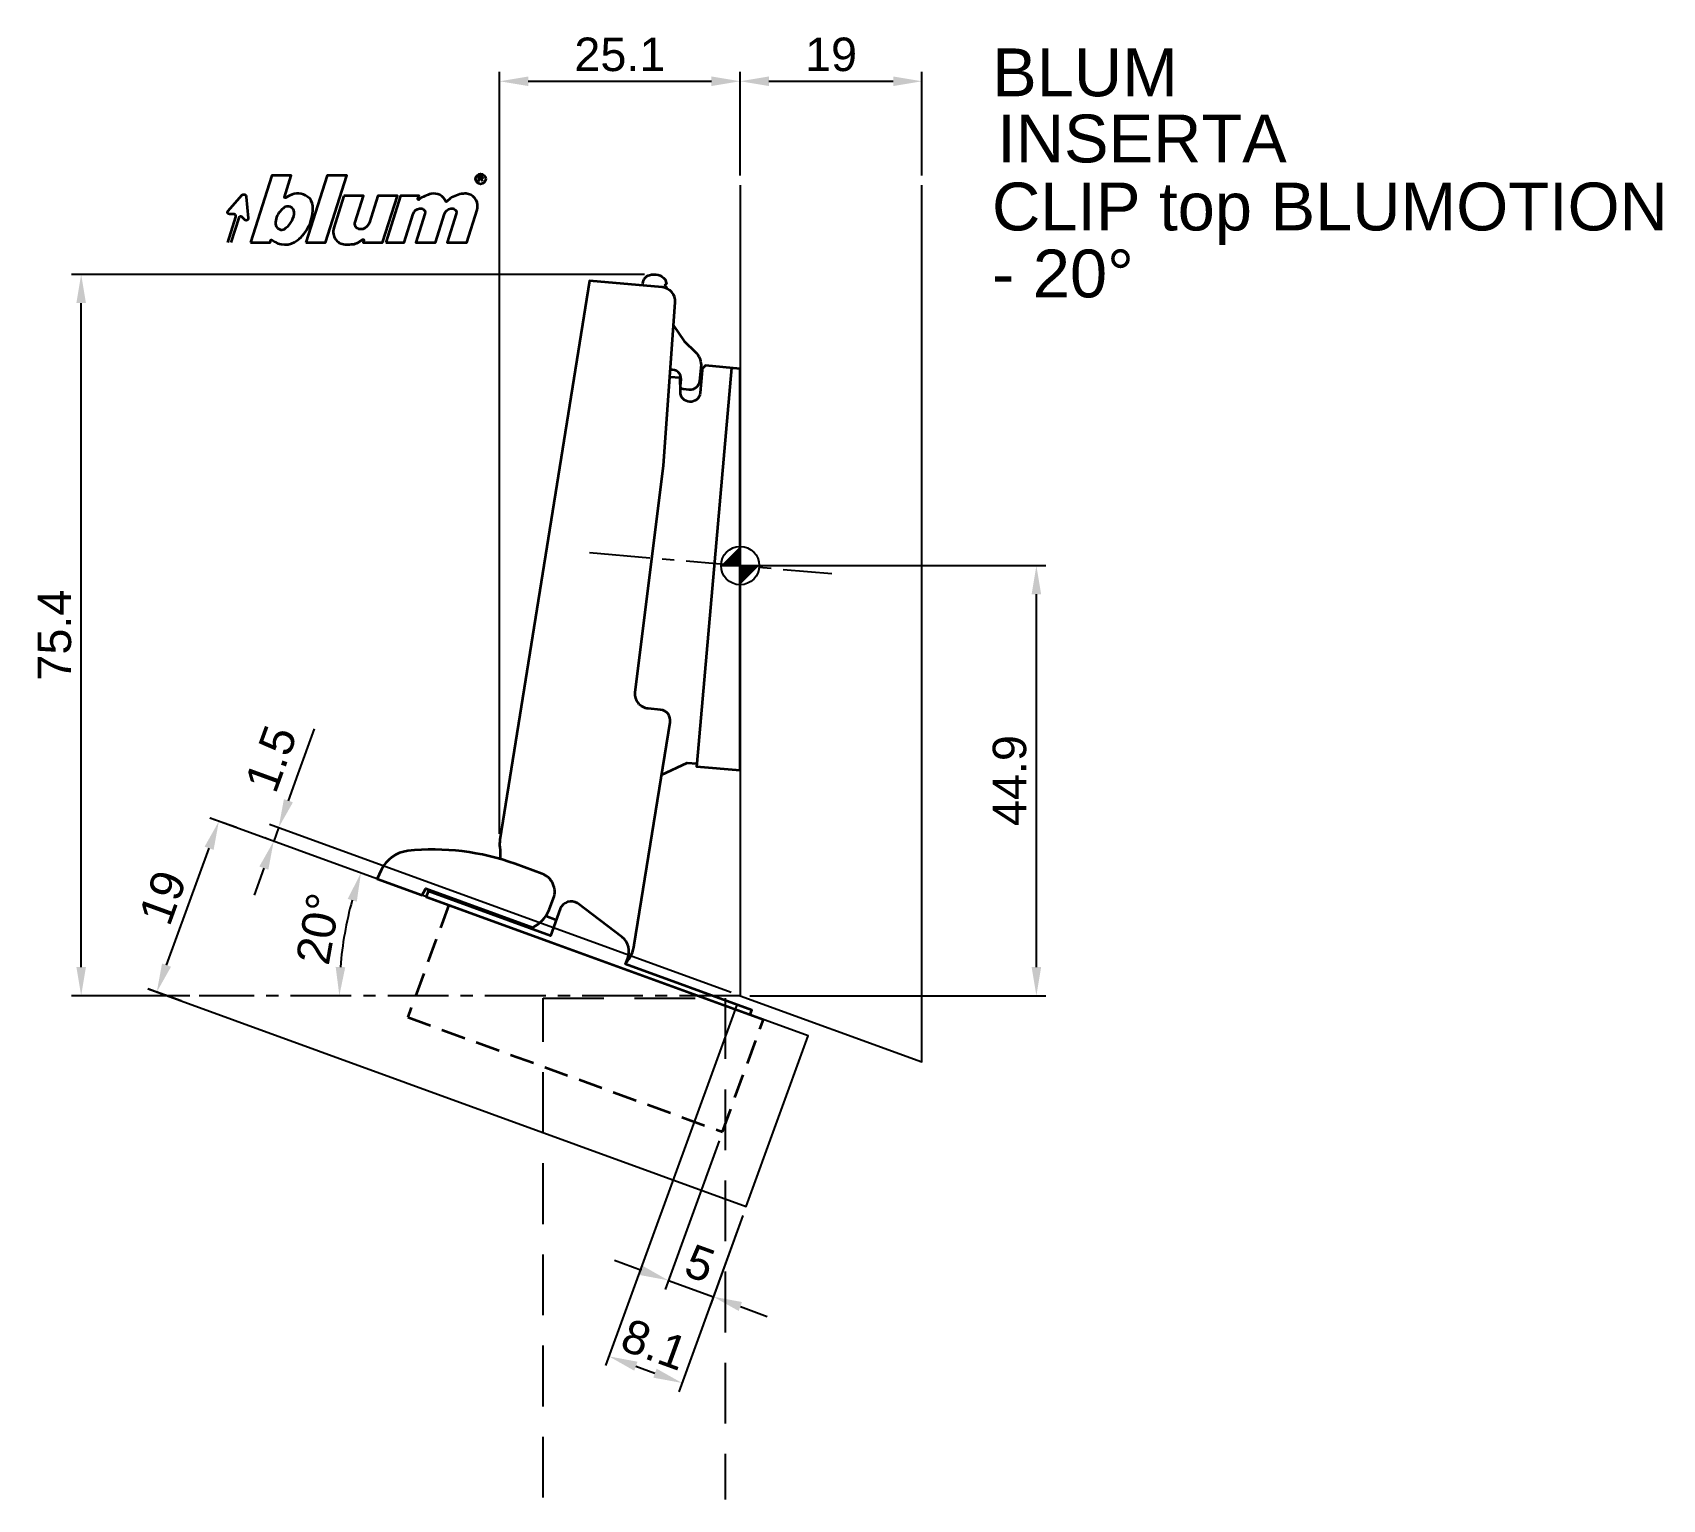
# Model space of a CAD drawing. Extents: x -74 to 96, y -98 to 56.
import ezdxf

# ---------------------------------------------------------------- set-up
doc = ezdxf.new("R2010")
doc.units = 0
doc.header["$PDMODE"] = 35
doc.header["$PDSIZE"] = 5
doc.linetypes.add('MITTE', pattern=[50.8, 31.75, -6.35, 6.35, -6.35])
doc.linetypes.add('STRICHLINIE', pattern=[19.05, 12.7, -6.35])
doc.layers.get('Defpoints').update_dxf_attribs({"linetype": 'CONTINUOUS'})
doc.layers.add('1', color=2, linetype='CONTINUOUS')
doc.layers.add('5', color=1, linetype='CONTINUOUS')
doc.layers.add('6', color=3, linetype='CONTINUOUS', lineweight=35)
doc.styles.add('Beschlag', font='ARIAL.TTF')
doc.dimstyles.new('Beschlag', dxfattribs={"dimtxt": 3.5, "dimasz": 3, "dimexe": 1, "dimexo": 1, "dimgap": 1, "dimtad": 1, "dimdec": 1, "dimdsep": 46, "dimtxsty": 'Beschlag', "dimcen": 2, "dimclrd": 256, "dimclre": 256, "dimclrt": 256, "dimadec": 1, "dimazin": 2, "dimtfac": 0.71, "dimtdec": 1, "dimtix": 1, "dimtmove": 2, "dimatfit": 0, "dimfxl": 0, "dimtolj": 1, "dimlwd": -1, "dimlwe": -1, "dimarcsym": 0})

# ---------------------------------------------------------------- blocks, each defined once
blk = doc.blocks.new('NullPunkt')
at = {"layer": '5'}
for points in [[(0, 2), (0, -2)], [(-2, 0), (2, 0)]]:
    blk.add_lwpolyline(points, dxfattribs=at)
blk.add_circle((0, 0), 2, dxfattribs=at)
for points in [[(0, 0), (-2, 0), (0, 2)], [(0, 0), (2, 0), (0, -2)]]:
    blk.add_solid(points, dxfattribs=at)
blk = doc.blocks.new('*D1')
at = {"layer": '1'}
for p, q in [((-10.01, 30.44), (-69.87, 30.44)), ((-68.87, -41.95), (-68.87, 27.44)), ((-57.53, -44.95), (-69.87, -44.95))]:
    blk.add_line(p, q, dxfattribs=at)
for points in [[(-69.37, 27.44), (-68.37, 27.44), (-68.87, 30.44)], [(-69.37, -41.95), (-68.37, -41.95), (-68.87, -44.95)]]:
    blk.add_solid(points, dxfattribs=at)
at = {"layer": 'Defpoints', "color": 0}
for p in [(-68.87, 30.44), (-9.01, 30.44), (-56.53, -44.95)]:
    blk.add_point(p, dxfattribs=at)
at = {"layer": '1', "insert": (-71.65, -7.26), "char_height": 3.5, "attachment_point": 5, "rotation": 90, "style": 'Beschlag'}
blk.add_mtext('\\A1;75.4', dxfattribs=at)
blk = doc.blocks.new('*D2')
at = {"layer": '1'}
for p, q in [((-25.14, -28.04), (-25.14, 51.62)), ((0, 40.76), (0, 51.62)), ((-22.14, 50.62), (-3, 50.62))]:
    blk.add_line(p, q, dxfattribs=at)
for points in [[(-22.14, 51.12), (-22.14, 50.12), (-25.14, 50.62)], [(-3, 51.12), (-3, 50.12), (0, 50.62)]]:
    blk.add_solid(points, dxfattribs=at)
at = {"layer": 'Defpoints', "color": 0}
for p in [(0, 50.62), (0, 39.76), (-25.14, -29.04)]:
    blk.add_point(p, dxfattribs=at)
at = {"layer": '1', "insert": (-12.57, 53.41), "char_height": 3.5, "attachment_point": 5, "style": 'Beschlag'}
blk.add_mtext('\\A1;25.1', dxfattribs=at)
blk = doc.blocks.new('*D3')
at = {"layer": '1'}
for p, q in [((0, 40.76), (0, 51.62)), ((19, 40.76), (19, 51.62)), ((3, 50.62), (16, 50.62))]:
    blk.add_line(p, q, dxfattribs=at)
for points in [[(3, 51.12), (3, 50.12), (0, 50.62)], [(16, 51.12), (16, 50.12), (19, 50.62)]]:
    blk.add_solid(points, dxfattribs=at)
at = {"layer": 'Defpoints', "color": 0}
for p in [(19, 50.62), (0, 39.76), (19, 39.76)]:
    blk.add_point(p, dxfattribs=at)
at = {"layer": '1', "insert": (9.5, 53.41), "char_height": 3.5, "attachment_point": 5, "style": 'Beschlag'}
blk.add_mtext('\\A1;19', dxfattribs=at)
blk = doc.blocks.new('*D4')
at = {"layer": '1'}
for p, q in [((1, 0), (31.96, 0)), ((30.96, -41.95), (30.96, -3)), ((1, -44.95), (31.96, -44.95))]:
    blk.add_line(p, q, dxfattribs=at)
for points in [[(30.46, -3), (31.46, -3), (30.96, 0)], [(30.46, -41.95), (31.46, -41.95), (30.96, -44.95)]]:
    blk.add_solid(points, dxfattribs=at)
at = {"layer": 'Defpoints', "color": 0}
for p in [(0, 0), (30.96, 0), (0, -44.95)]:
    blk.add_point(p, dxfattribs=at)
at = {"layer": '1', "insert": (28.17, -22.47), "char_height": 3.5, "attachment_point": 5, "rotation": 90, "style": 'Beschlag'}
blk.add_mtext('\\A1;44.9', dxfattribs=at)
blk = doc.blocks.new('*D5')
at = {"layer": '1'}
blk.add_arc((-4.39, -44.95), 37.51, 164.584, 175.416, dxfattribs=at)
for points in [[(-41.02, -34.83), (-40.07, -35.13), (-39.63, -32.12)], [(-41.27, -41.97), (-42.27, -41.93), (-41.89, -44.95)]]:
    blk.add_solid(points, dxfattribs=at)
at = {"layer": 'Defpoints', "color": 0}
for p in [(-55.38, -26.39), (-40.88, -36.3), (-56.53, -44.95), (0, -44.95), (7.12, -49.14)]:
    blk.add_point(p, dxfattribs=at)
at = {"layer": '1', "insert": (-44.07, -37.95), "char_height": 3.5, "attachment_point": 5, "rotation": 80, "style": 'Beschlag'}
blk.add_mtext('\\A1;20°', dxfattribs=at)
blk = doc.blocks.new('Logo_BLUM')
at = {"layer": '6', "color": 20, "linetype": 'Continuous'}
for points in [[(2.39, 0), (4.43, 0), (4.52, 0.26, -0.512391), (4.62, 0.29, 0.357881), (7.3, 0.25, 0.116336), (8.5, 1.76, 0.127435), (8.89, 3.85, 0.227045), (8.36, 4.79, 0.273775), (6.5, 4.93), (6.04, 4.67, -0.689828), (5.94, 4.76), (6.65, 7), (4.61, 7)], [(16.53, 0), (18.44, 0), (19.39, 3, -0.282196), (20.04, 3.56, -0.141376), (20.38, 3.52, -0.3938), (20.62, 2.99), (19.67, 0), (21.72, 0), (22.67, 3, -0.282189), (23.31, 3.56, -0.141385), (23.65, 3.52, -0.393792), (23.89, 2.99), (22.94, 0), (24.99, 0), (26.07, 3.42, 0.424526), (25.18, 5.07, 0.098115), (24.64, 5.11, 0.114777), (23.24, 4.6), (22.89, 4.28, -0.522588), (22.79, 4.31, 0.36711), (21.28, 5.09, 0.102012), (20, 4.5, -0.748324), (19.89, 4.58), (20, 4.9), (18.08, 4.9)], [(5.59, 3.39, 0.16703), (4.99, 2.14, 0.322673), (5.41, 1.39, 0.260102), (5.93, 1.42, 0.211929), (6.95, 3, 0.250706), (6.73, 3.62, 0.316796), (6.01, 3.72, 0.086595)], [(12.15, 4.9), (11.09, 1.53, 0.527578), (12.44, -0.2, -0.003338), (13.06, -0.17, 0.131781), (13.63, 0.02), (14.12, 0.32, -0.706223), (14.22, 0.24), (14.15, 0), (16.19, 0), (17.75, 4.9), (15.7, 4.9), (14.81, 2.11, -0.253672), (14.11, 1.42, -0.127823), (13.72, 1.42, -0.447747), (13.33, 2.15), (14.2, 4.9)]]:
    blk.add_lwpolyline(points, format="xyb", close=True, dxfattribs=at)
blk.add_lwpolyline([(8.18, 0), (10.23, 0), (12.45, 7), (10.4, 7)], close=True, dxfattribs=at)
for points in [[(26.26, 6.4), (26.26, 6.9), (26.52, 6.9, -0.975005), (26.53, 6.67, 0.014563), (26.45, 6.67), (26.26, 6.67), (26.45, 6.67), (26.52, 6.6), (26.57, 6.53), (26.62, 6.42)], [(0, 0), (0.86, 2.7, 0.480207), (0.67, 2.98), (0.19, 2.97, -0.689229), (0.05, 3.33), (1.49, 4.95, -0.685285), (1.94, 4.79), (2.15, 2.54, -0.636083), (1.84, 2.36), (1.47, 2.68, 0.560356), (1.16, 2.59), (0.34, 0)]]:
    blk.add_lwpolyline(points, format="xyb", dxfattribs=at)
blk.add_circle((26.44, 6.65), 0.527, dxfattribs=at)
blk = doc.blocks.new('*D7')
at = {"layer": '1'}
for p, q in [((-0.34, -45.89), (-14.06, -83.58)), ((0.28, -67.93), (-6.42, -86.36)), ((-10.9, -83.67), (-8.9, -84.4))]:
    blk.add_line(p, q, dxfattribs=at)
for points in [[(-10.73, -83.2), (-11.07, -84.14), (-13.72, -82.64)], [(-8.73, -83.93), (-9.07, -84.87), (-6.08, -85.42)]]:
    blk.add_solid(points, dxfattribs=at)
at = {"layer": 'Defpoints', "color": 0}
for p in [(0, -44.95), (0.63, -66.99), (-6.08, -85.42)]:
    blk.add_point(p, dxfattribs=at)
at = {"layer": '1', "insert": (-8.95, -81.41), "char_height": 3.5, "attachment_point": 5, "rotation": 340, "style": 'Beschlag'}
blk.add_mtext('\\A1;8.1', dxfattribs=at)
blk = doc.blocks.new('*D8')
at = {"layer": '1'}
for p, q in [((-2.19, -60.11), (-7.84, -75.64)), ((0.28, -67.93), (-3.14, -77.35)), ((-10.32, -73.67), (-13.14, -72.64)), ((-7.5, -74.7), (-2.8, -76.41)), ((0.02, -77.43), (2.84, -78.46))]:
    blk.add_line(p, q, dxfattribs=at)
for points in [[(-10.15, -73.2), (-10.49, -74.14), (-7.5, -74.7)], [(0.19, -76.96), (-0.15, -77.9), (-2.8, -76.41)]]:
    blk.add_solid(points, dxfattribs=at)
at = {"layer": 'Defpoints', "color": 0}
for p in [(-1.85, -59.18), (0.63, -66.99), (-2.8, -76.41)]:
    blk.add_point(p, dxfattribs=at)
at = {"layer": '1', "insert": (-4.2, -72.94), "char_height": 3.5, "attachment_point": 5, "rotation": 340, "style": 'Beschlag'}
blk.add_mtext('\\A1;5', dxfattribs=at)
blk = doc.blocks.new('*D10')
at = {"layer": '1'}
for p, q in [((-52.65, -27.38), (-55.42, -26.38)), ((-59.95, -41.75), (-55.5, -29.54)), ((-58.43, -45.5), (-61.91, -44.23))]:
    blk.add_line(p, q, dxfattribs=at)
for points in [[(-55.97, -29.37), (-55.03, -29.71), (-54.48, -26.72)], [(-60.42, -41.58), (-59.48, -41.92), (-60.97, -44.57)]]:
    blk.add_solid(points, dxfattribs=at)
at = {"layer": 'Defpoints', "color": 0}
for p in [(-54.48, -26.72), (-51.71, -27.72), (-57.49, -45.84)]:
    blk.add_point(p, dxfattribs=at)
at = {"layer": '1', "insert": (-60.34, -34.69), "char_height": 3.5, "attachment_point": 5, "rotation": 70, "style": 'Beschlag'}
blk.add_mtext('\\A1;19', dxfattribs=at)
blk = doc.blocks.new('*D11')
at = {"layer": '1'}
for p, q in [((-47.21, -24.57), (-46.19, -21.75)), ((-0.94, -44.61), (-49.18, -27.05)), ((-48.98, -28.72), (-49.69, -28.46)), ((-48.24, -27.39), (-48.75, -28.8)), ((-49.78, -31.62), (-50.8, -34.44))]:
    blk.add_line(p, q, dxfattribs=at)
for points in [[(-47.68, -24.4), (-46.74, -24.74), (-48.24, -27.39)], [(-50.25, -31.45), (-49.31, -31.79), (-48.75, -28.8)]]:
    blk.add_solid(points, dxfattribs=at)
at = {"layer": 'Defpoints', "color": 0}
for p in [(-48.75, -28.8), (-48.04, -29.06), (0, -44.95)]:
    blk.add_point(p, dxfattribs=at)
at = {"layer": '1', "insert": (-49.02, -20.18), "char_height": 3.5, "attachment_point": 5, "rotation": 70, "style": 'Beschlag'}
blk.add_mtext('\\A1;1.5', dxfattribs=at)

msp = doc.modelspace()

# ---------------------------------------------------------------- linework, layer by layer
at = {"layer": '1'}
msp.add_line((-46.19, -21.75), (-44.48, -17.06), dxfattribs=at)
at = {"layer": '5', "linetype": 'MITTE', "ltscale": 0.2}
for p, q in [((-15.75, 1.38), (9.59, -0.84)), ((0, -44.95), (-56.53, -44.95))]:
    msp.add_line(p, q, dxfattribs=at)
at = {"layer": '5'}
for points in [[(0, 39.76), (0, -44.95), (19, -51.87), (19, 39.76)], [(-61.88, -44.24), (0.63, -66.99), (7.12, -49.14), (-55.38, -26.39)]]:
    msp.add_lwpolyline(points, dxfattribs=at)
at = {"layer": '5', "linetype": 'STRICHLINIE', "ltscale": 0.5}
msp.add_lwpolyline([(-20.58, -97.39), (-20.58, -45.21), (-1.58, -45.21), (-1.58, -97.59)], dxfattribs=at)
at = {"layer": '6'}
for p, q in [((-0.92, 20.66), (-4.54, -20.69)), ((-19.23, -37.05), (-20.32, -36.65))]:
    msp.add_line(p, q, dxfattribs=at)
for points in [[(-11.93, -41.55, 0.13394), (-11.06, -39.63), (-7.33, -16.37, 0.440461), (-8.31, -15.06), (-9.61, -14.94, -0.424475), (-10.96, -13.27), (-8, 10.46), (-6.78, 27.5, 0.409111), (-8.14, 29.1), (-15.73, 29.78), (-25.1, -28.66, 0.064443), (-25.12, -29.43), (-25.12, -29.43, -0.03834), (-25.09, -30.67, -0.03834)], [(-10.19, 29.28), (-10.17, 29.5, -0.303334), (-9.48, 30.37, -0.299395), (-7.83, 29.9), (-7.68, 29.46), (-7.88, 29.3), (-7.7, 29.08), (-7.7, 28.99)], [(-6.95, 25.08), (-5.84, 23.44), (-4.66, 22.3, -0.19903), (-4.09, 20.99), (-4.24, 19.29, -0.414226), (-5.32, 18.38), (-5.97, 18.44, -0.413327), (-6.24, 18.77), (-6.18, 19.46, 0.494832), (-7.28, 20.46, -2.632095)], [(-8.21, -21.87), (-5.52, -20.61), (-4.54, -20.69), (-4.57, -20.98), (0, -21.38), (0, 20.58), (-3.63, 20.9), (-3.88, 20.67, 0.240846), (-3.97, 20.42), (-4.18, 18.06, -0.957202), (-6.25, 18.15), (-6.26, 19.62, -1.204315), (-6.26, 19.62), (-7.34, 19.71)], [(1.06, -46.93), (1.23, -46.46), (-11.97, -41.66), (-11.74, -41.04, 0.312987), (-12.32, -38.83), (-17.01, -35.29, 0.486363), (-18.8, -35.88), (-19.83, -38.69), (-19.83, -38.69), (-32.61, -34.04), (-32.81, -34.6), (2.43, -47.43)]]:
    msp.add_lwpolyline(points, format="xyb", dxfattribs=at)
at = {"layer": '6', "flags": 128}
msp.add_lwpolyline([(-19.5, -34.77, 0.414214), (-20.7, -32.2), (-23.5, -31.18, 0.114125), (-34.73, -29.82, 0.262579), (-37.52, -31.82), (-37.95, -32.73), (-33.25, -34.44), (-32.85, -33.74), (-21.66, -37.81, 0.191102), (-19.97, -35.97), (-19.5, -34.77)], format="xyb", dxfattribs=at)
at = {"layer": '6', "linetype": 'STRICHLINIE', "ltscale": 0.2}
msp.add_lwpolyline([(-30.46, -35.46), (-34.74, -47.2), (-1.85, -59.18), (2.43, -47.43)], dxfattribs=at)

# ---------------------------------------------------------------- block references
at = {"layer": '5'}
msp.add_blockref('NullPunkt', (0, 0), dxfattribs=at)
at = {"layer": '6'}
msp.add_blockref('Logo_BLUM', (-53.56, 33.76), dxfattribs=at)

# ---------------------------------------------------------------- texts
at = {"layer": '1', "linetype": 'Continuous', "style": 'Beschlag'}
for s, p in [('BLUM', (26.34, 49.05)), ('CLIP top BLUMOTION', (26.32, 35.03)), ('- 20%%D', (26.32, 28.03))]:
    msp.add_text(s, height=5, dxfattribs=at).set_placement(p)
at = {"layer": '1', "insert": (26.86, 47.14), "char_height": 5, "width": 110.7908, "attachment_point": 1, "style": 'Beschlag'}
msp.add_mtext('INSERTA', dxfattribs=at)

# ---------------------------------------------------------------- dimensions: what is measured, and where the dimension line sits
at = {"layer": '1'}
for base, p1, p2, angle, picture, middle in [((0, 50.62), (-25.14, -29.04), (0, 39.76), 180, '*D2', (-12.57, 53.41)), ((19, 50.62), (0, 39.76), (19, 39.76), 180, '*D3', (9.5, 53.41)), ((-68.87, 30.44), (-56.53, -44.95), (-9.01, 30.44), 90, '*D1', (-71.65, -7.26)), ((30.9614, 0), (0, -44.9497), (0, 0), 90, '*D4', (28.1744, -22.4749)), ((-54.48, -26.72), (-57.49, -45.84), (-51.71, -27.72), 70, '*D10', (-60.34, -34.69)), ((-6.08, -85.42), (0, -44.95), (0.63, -66.99), 340, '*D7', (-8.95, -81.41)), ((-2.8, -76.41), (-1.85, -59.18), (0.63, -66.99), 340, '*D8', (-4.2, -72.94))]:
    dim = msp.add_linear_dim(base=base, p1=p1, p2=p2, angle=angle, dimstyle='Beschlag', dxfattribs=at)
    dim.commit()
    dim.dimension.update_dxf_attribs({"geometry": picture, "text_midpoint": middle})
dim = msp.add_linear_dim(base=(-48.75, -28.8), p1=(0, -44.95), p2=(-48.04, -29.06), angle=70, dimstyle='Beschlag', dxfattribs=at)
dim.commit()
dim.dimension.update_dxf_attribs({"geometry": '*D11', "text_midpoint": (-49.02, -20.18), "dimtype": 160})
dim = msp.add_angular_dim_2l(base=(-40.88, -36.3), line1=((7.12, -49.14), (-55.38, -26.39)), line2=((0, -44.95), (-56.53, -44.95)), dimstyle='Beschlag', dxfattribs=at)
dim.commit()
dim.dimension.update_dxf_attribs({"geometry": '*D5', "text_midpoint": (-44.07, -37.95)})

doc.saveas('drawing.dxf')
